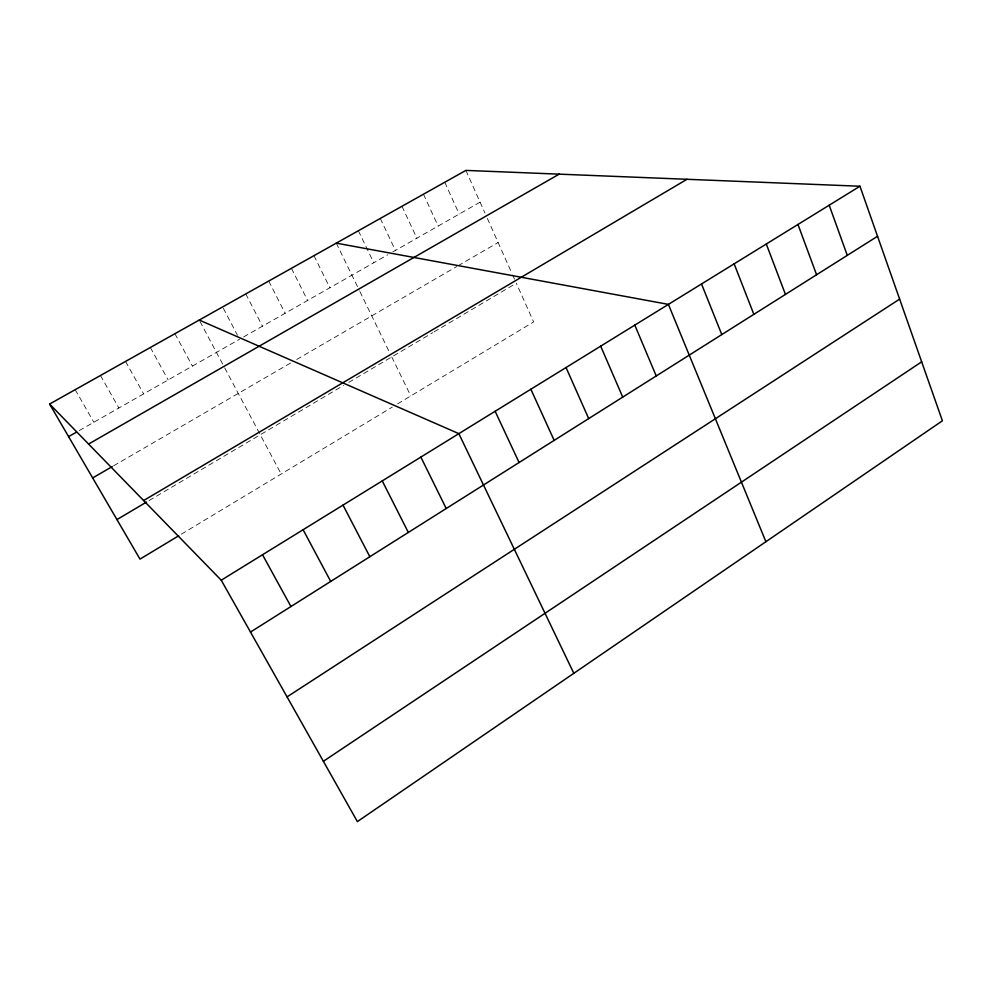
<?xml version="1.0" encoding="UTF-8"?>
<svg xmlns="http://www.w3.org/2000/svg" width="992" height="992" viewBox="0 0 992 992"><rect width="100%" height="100%" fill="white"/><g stroke="black" fill="none" stroke-linecap="round" stroke-linejoin="round"><path stroke-width="0.74" stroke-dasharray="4.96 3.72" d="M181.325 534.204L392.299 407.08M397.581 403.893L533.622 321.929L516.311 283.204M149.06 500.563L343.592 385.429M348.725 382.391L432.698 332.692M434.012 331.911L515.046 283.948M113.621 465.794L291.474 362.502M296.732 359.451L456.742 266.513M458.044 265.769L498.12 242.494M79.236 430.578L239.568 339.227M243.598 336.933L387.773 254.77M392.869 251.869L480.091 202.17M75.169 389.682L93.856 422.257M100.477 375.484L118.866 407.997M125.538 361.41L143.629 393.898M150.35 347.485L168.144 379.924M174.914 333.696L192.411 366.098M199.962 321.396L223.994 366.569M224.676 367.858L281.182 474.04M223.336 308.276L237.448 335.197M245.78 293.93L262.458 326.182M268.733 281.046L285.138 313.261M291.45 268.299L307.594 300.464M313.968 255.663L329.865 287.779M336.276 243.139L359.228 290.197M359.885 291.561L389.1 351.478M391.753 356.922L410.775 395.944M358.372 230.739L373.761 262.756M380.271 218.451L395.424 250.418M401.971 206.274L416.876 238.192M423.472 194.196L438.142 226.077M444.776 182.243L459.209 214.074M465.893 170.401L484.927 212.982M487.332 218.389L512.083 273.755M512.69 275.106L514.501 279.149"/><path stroke-width="1.49" d="M323.367 761.298L921.667 361.807M287.048 696.892L899.632 299.1M250.492 632.065L877.548 236.27M221.253 580.208L859.952 186.236L942.4 420.794L357.38 821.599L221.253 580.208L49.6 404.042L465.893 170.401L859.952 186.236M178.672 535.804L139.984 559.116L49.6 404.042M116.944 519.585L146.518 502.076M143.629 500.538L687.01 179.279M92.678 477.946L112.307 466.55M88.586 444.044L559.178 174.146M68.609 436.641L76.582 432.103M336.276 243.139L668.41 304.383L765.898 541.719M199.243 320.044L458.85 433.653L573.822 673.308M262.52 554.764L290.941 606.534M303.093 529.728L330.708 581.424M343.009 505.114L369.842 556.723M382.255 480.897L408.332 532.431M420.868 457.089L446.214 508.524M495.132 411.271L519.089 462.52M530.856 389.236L554.168 440.386M566.035 367.536L588.702 418.587M600.681 346.158L622.716 397.11M634.806 325.116L656.233 375.956M701.53 283.96L721.792 334.577M734.142 263.835L753.846 314.34M766.295 244.007L785.441 294.401M797.965 224.465L816.577 274.747M829.188 205.208L847.28 255.366"/></g></svg>
